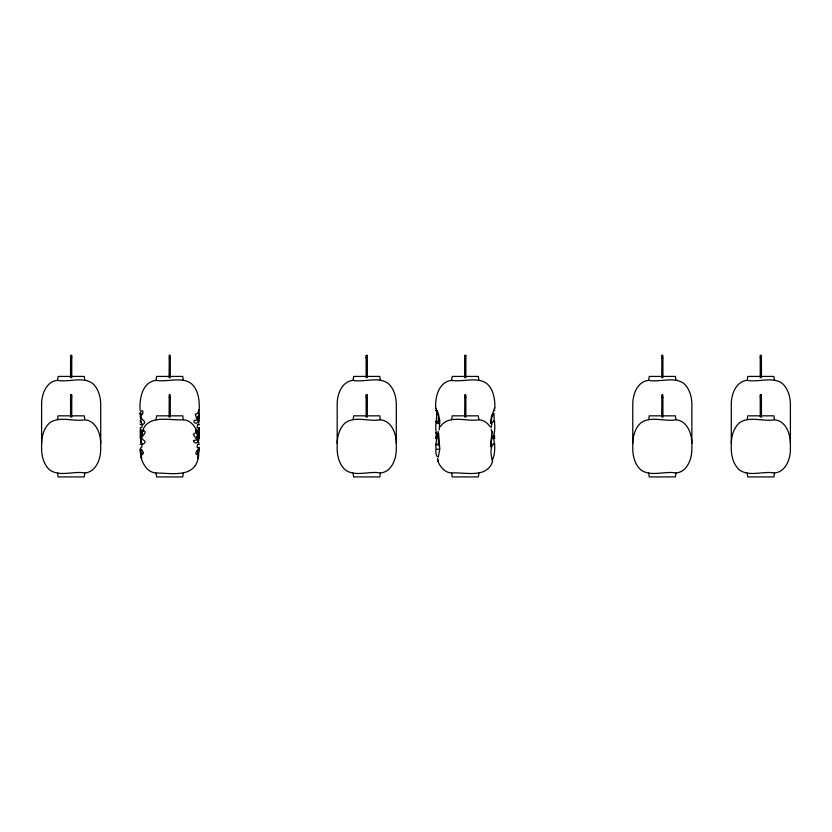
<?xml version="1.0" encoding="UTF-8"?>
<svg xmlns="http://www.w3.org/2000/svg" width="832" height="832" viewBox="0 0 832 832"><rect width="100%" height="100%" fill="white"/><g stroke="black" fill="none" stroke-linecap="round" stroke-linejoin="round"><path stroke-width="1.25" d="M198.276 444.278L199.243 444.34L197.579 444.423L197.101 446.638L197.392 447.814L199.066 447.387L197.85 458.515L198.12 456.914M199.066 427.679L199.243 438.807L199.046 427.679L197.694 428.22L197.101 427.43L197.579 424.715L199.243 424.632L198.276 424.57M491.161 427.575L491.993 422.698L493.875 420.68A6.989 0.915 -90 0 1 494.52 422.698L494.666 424.122A6.843 0.894 -90 0 1 494.759 429.354L494.114 434.231L494.728 437.237M490.558 423.436L491.535 415.844L493.813 410.342A15.402 2.007 -90 0 1 494.822 408.262C495.071 401.024 494.156 393.515 490.162 387.296C481.697 374.514 463.913 382.658 451.61 380.37C438.693 381.794 434.949 397.311 435.708 408.262A6.989 0.915 -90 0 1 436.342 410.28L436.488 411.715A6.843 0.894 -90 0 1 436.582 416.946L436.342 420.035M198.422 432.848L198.432 429.499M198.505 455.458L199.046 447.387M436.384 437.694A15.402 2.007 90 0 1 435.708 438.61A15.402 2.007 -90 0 0 436.706 436.571L435.802 437.237L436.415 434.231L435.77 429.354A6.843 0.894 -90 0 1 435.864 424.122L436.01 422.698A6.989 0.915 -90 0 1 436.644 420.68L438.537 422.698L438.35 415.917L436.706 410.29L438.36 413.681L439.795 420.805L439.202 429.905M41.6 443.425C41.766 435.958 43.95 428.178 49.546 422.947C59.623 415.542 73.476 422.001 84.812 419.775C96.034 420.774 100.682 433.638 100.714 443.425M337.178 443.425C337.345 435.958 339.529 428.178 345.124 422.947C355.202 415.542 369.054 422.001 380.39 419.775C391.612 420.774 396.261 433.638 396.292 443.425M632.757 443.425C632.923 435.958 635.107 428.178 640.713 422.947C650.78 415.542 664.643 422.001 675.969 419.775C687.19 420.774 691.839 433.638 691.87 443.425M731.286 443.425C731.453 435.958 733.637 428.178 739.232 422.947C749.299 415.542 763.162 422.001 774.498 419.775C785.72 420.774 790.369 433.638 790.4 443.425M439.722 449.332L438.35 457.174C434.907 456.071 435.937 448.989 436.01 445.64A6.989 0.915 -90 0 1 436.644 443.622L438.537 445.64L438.485 433.233L439.795 449.01L436.717 449.332M140.899 437.299C140.66 434.429 144.383 431.454 141.554 436.457C140.442 428.854 149.531 429.676 142.303 436.259C139.121 440.45 149.718 440.398 142.615 444.434C140.109 441.698 140.899 436.998 141.783 433.67M141.118 413.795L140.244 416.957M198.401 421.117L199.004 414.658L198.588 416.759L198.432 415.116M198.463 450.507L198.432 449.207M490.797 423.436L491.889 417.144L493.948 413.379L494.177 420.035A6.989 0.915 -90 0 0 494.822 422.053M141.45 436.727L141.752 434.918M198.702 455.458C195.801 478.452 173.316 473.21 156.031 472.982C147.098 472.441 142.137 463.341 140.67 455.458M140.223 413.962L141.138 422.375L142.615 424.726C149.458 420.618 136.365 419.328 142.709 413.847C144.123 406.172 137.155 415.21 141.097 413.795M140.244 438.506L140.296 427.679L141.783 427.471L142.116 425.724L141.918 424.57L140.13 424.632M70.564 355.69L71.157 355.077L71.75 355.69L71.75 377.603L70.564 377.603L70.564 355.69L71.157 356.304L71.75 355.69M70.564 395.106L71.157 394.493L71.75 395.106L71.75 417.019L70.564 417.019L70.564 395.106L71.157 395.72L71.75 395.106M169.094 355.69L169.686 355.077L170.279 355.69L170.279 377.603L169.094 377.603L169.27 356.127M169.094 395.106L169.686 394.493L170.279 395.106L170.279 417.019L169.094 417.019L169.27 395.533M366.142 355.69L366.735 355.077L367.328 355.69L367.328 377.603L366.142 377.603L366.142 355.69L366.735 356.304L367.328 355.69M366.142 395.106L366.735 394.493L367.328 395.106L367.328 417.019L366.142 417.019L366.142 395.106L366.735 395.72L367.328 395.106M464.672 355.69L465.265 355.077L465.858 355.69L465.858 377.603L464.672 377.603L464.672 355.69L465.265 356.304L465.858 355.69M464.672 395.106L465.265 394.493L465.858 395.106L465.858 417.019L464.672 417.019L464.849 395.533M661.721 355.69L662.314 355.077L662.906 355.69L662.906 377.603L661.721 377.603L661.898 356.127M661.721 395.106L662.314 394.493L662.906 395.106L662.906 417.019L661.721 417.019L661.898 395.533M760.25 355.69L760.843 355.077L761.436 355.69L761.436 377.603L760.25 377.603L760.25 355.69L760.843 356.304L761.436 355.69M760.25 395.106L760.843 394.493L761.436 395.106L761.436 417.019L760.25 417.019L760.25 395.106L760.843 395.72L761.436 395.106M170.102 358.322L169.686 357.313L169.27 358.322M170.102 397.727L169.686 396.718L169.27 397.727M465.681 358.322L465.265 357.313L464.849 358.322M662.73 358.322L662.314 357.313L661.898 358.322M662.73 397.727L662.314 396.718L661.898 397.727M198.203 436.02L198.422 429.634L197.059 431.184A2.413 0.926 -90 0 0 196.404 431.382M142.064 433.035L143.728 429.582M142.262 431.6C147.867 413.806 169.718 420.763 183.342 419.775C190.06 420.066 194.771 425.786 197.111 431.6M492.69 461.157C487.074 478.951 465.223 471.994 451.61 472.982C444.891 472.69 440.18 466.97 437.84 461.157M440.367 426.702C448.833 413.93 466.617 422.074 478.92 419.775C483.642 419.983 487.51 422.978 490.162 426.702M438.038 461.552C439.41 457.704 437.216 461.791 437.59 458.578M142.178 434.751C139.994 437.455 140.109 425.578 142.085 431.371L142.636 431.486M435.708 444.995L438.266 431.434M140.13 422.885L140.847 421.772L140.13 420.43M437.247 434.231L436.717 434.408A6.989 0.915 -90 0 1 436.01 432.453M57.502 380.37C46.28 381.358 41.631 394.233 41.6 404.009L41.6 449.332C41.766 456.799 43.95 464.578 49.546 469.81C59.623 477.214 73.476 470.746 84.812 472.982C96.034 471.983 100.682 459.118 100.714 449.332L100.714 404.009C100.547 396.552 98.363 388.762 92.768 383.531C82.701 376.137 68.838 382.595 57.502 380.37L58.094 376.428L84.219 376.428L84.812 380.37M199.243 410.488C199.503 402.542 199.046 394.16 194.584 387.296C186.118 374.514 168.334 382.658 156.031 380.37C142.178 382.044 139.194 398.996 140.13 410.488M353.08 380.37C341.858 381.358 337.21 394.233 337.178 404.009L337.178 449.332C337.345 456.799 339.529 464.578 345.124 469.81C355.202 477.214 369.054 470.746 380.39 472.982C391.612 471.983 396.261 459.118 396.292 449.332L396.292 404.009C396.126 396.552 393.942 388.762 388.346 383.531C378.279 376.137 364.416 382.595 353.08 380.37L353.673 376.428L379.798 376.428L380.39 380.37M648.658 380.37C637.437 381.358 632.788 394.233 632.757 404.009L632.757 449.332C632.923 456.799 635.107 464.578 640.713 469.81C650.78 477.214 664.643 470.746 675.969 472.982C687.19 471.983 691.839 459.118 691.87 449.332L691.87 404.009C691.704 396.552 689.52 388.762 683.925 383.531C673.858 376.137 659.994 382.595 648.658 380.37L649.251 376.428L660.546 376.428M747.188 380.37C735.966 381.358 731.318 394.233 731.286 404.009L731.286 449.332C731.453 456.799 733.637 464.578 739.232 469.81C749.299 477.214 763.162 470.746 774.498 472.982C785.72 471.983 790.369 459.118 790.4 449.332L790.4 404.009C790.234 396.552 788.05 388.762 782.454 383.531C772.377 376.137 758.524 382.595 747.188 380.37L747.781 376.428L773.906 376.428L774.498 380.37M198.442 440.17L198.952 440.138C196.882 440.284 199.826 444.153 198.546 442.468L198.432 442.062M140.13 444.34L141.918 444.278L141.783 447.179C137.509 447.678 143.385 463.746 141.19 456.57M169.686 376.428L156.624 376.428L156.031 380.37M171.454 376.428L182.749 376.428L183.342 380.37M463.497 376.428L452.202 376.428L451.61 380.37M465.265 376.428L478.327 376.428L478.92 380.37M662.314 376.428L675.376 376.428L675.969 380.37M435.708 410.488L436.717 410.488M493.813 410.488L494.822 410.488M198.432 411.216L198.879 414.606L198.359 413.795M169.686 415.834L156.624 415.834L156.031 419.775M171.454 415.834L182.749 415.834L183.342 419.775M463.497 415.834L452.202 415.834L451.61 419.775M465.265 415.834L478.327 415.834L478.92 419.775M660.546 415.834L649.251 415.834L648.658 419.775M662.314 415.834L675.376 415.834L675.969 419.775M436.717 423.436L439.67 423.436M195.957 430.924L196.591 431.226M494.822 444.995L493.126 436.322L492.69 437.299A11.242 4.285 84.6 0 0 491.223 442C489.299 459.337 492.357 423.062 492.502 433.222M492.492 461.552C491.265 456.03 489.486 448.864 493.272 443.851L493.875 443.622A6.989 0.915 -90 0 1 494.52 445.64C495.279 450.122 493.917 457.465 492.315 460.013M492.939 435.063L493.73 436.384M196.841 431.6L197.538 433.826M197.912 434.99L197.642 434.366L197.818 436.457M140.92 455.614L140.306 449.332M493.813 436.53L493.823 436.571A15.402 2.007 -90 0 0 494.822 438.61A15.402 2.007 90 0 1 494.478 438.381M491.254 429.354L491.535 431.018M140.993 450.757L140.878 449.582M774.498 419.775L773.906 415.834L747.781 415.834L747.188 419.775M774.498 472.982L773.906 476.923L747.781 476.923L747.188 472.982M675.969 472.982L675.376 476.923L649.251 476.923L648.658 472.982M478.92 472.982L478.327 476.923L452.202 476.923L451.61 472.982M380.39 419.775L379.798 415.834L353.673 415.834L353.08 419.775M380.39 472.982L379.798 476.923L353.673 476.923L353.08 472.982M183.342 472.982L182.749 476.923L156.624 476.923L156.031 472.982M84.812 419.775L84.219 415.834L58.094 415.834L57.502 419.775M84.812 472.982L84.219 476.923L58.094 476.923L57.502 472.982M436.342 420.222A6.989 0.915 -90 0 1 435.708 422.24M435.708 408.262A15.402 2.007 90 0 1 436.384 409.178M494.582 408.314A6.989 0.915 -90 0 1 494.822 408.086M193.617 440.502L193.814 441.761C198.214 446.389 199.628 436.738 197.59 433.67C193.648 427.118 198.172 429.104 194.865 433.462L193.284 434.21L196.862 439.941L193.617 440.502M199.16 414.742C199.982 417.706 197.725 426.639 194.002 422.063L194.147 420.389L197.184 420.233L195.26 414.055C200.574 414.138 198.172 403.738 199.16 414.742M141.045 440.544L140.826 442.468C139.547 444.153 142.49 440.284 140.421 440.138L141.045 440.544M198.567 421.273C197.735 422.781 199.857 423.613 198.63 422.76L198.63 420.555L199.243 420.43L198.567 421.273M198.484 449.582L197.298 454.75C194.158 454.73 197.111 449.394 198.484 449.582M197.829 438.474L197.548 439.088C195.478 435.75 197.527 434.938 197.829 438.474M198.827 415.22L198.619 417.019L198.609 413.587L198.827 415.22M143.208 452.733C140.93 461.136 139.173 441.698 143.208 452.733M198.276 418.766L197.964 419.38C196.394 416.094 198.567 414.95 198.276 418.766M70.741 357.479L70.741 358.322L71.573 358.322L71.573 357.479L70.741 357.479M70.741 396.895L70.741 397.727L71.573 397.727L71.573 396.895L70.741 396.895M366.319 357.479L366.319 358.322L367.151 358.322L367.151 357.479L366.319 357.479M366.319 396.895L366.319 397.727L367.151 397.727L367.151 396.895L366.319 396.895M464.849 396.895L464.849 397.727L465.681 397.727L465.681 396.895L464.849 396.895M760.427 357.479L760.427 358.322L761.259 358.322L761.259 357.479L760.427 357.479M760.427 396.895L760.427 397.727L761.259 397.727L761.259 396.895L760.427 396.895M197.278 434.086L196.955 433.295L197.912 436.727L197.278 434.086"/></g></svg>
